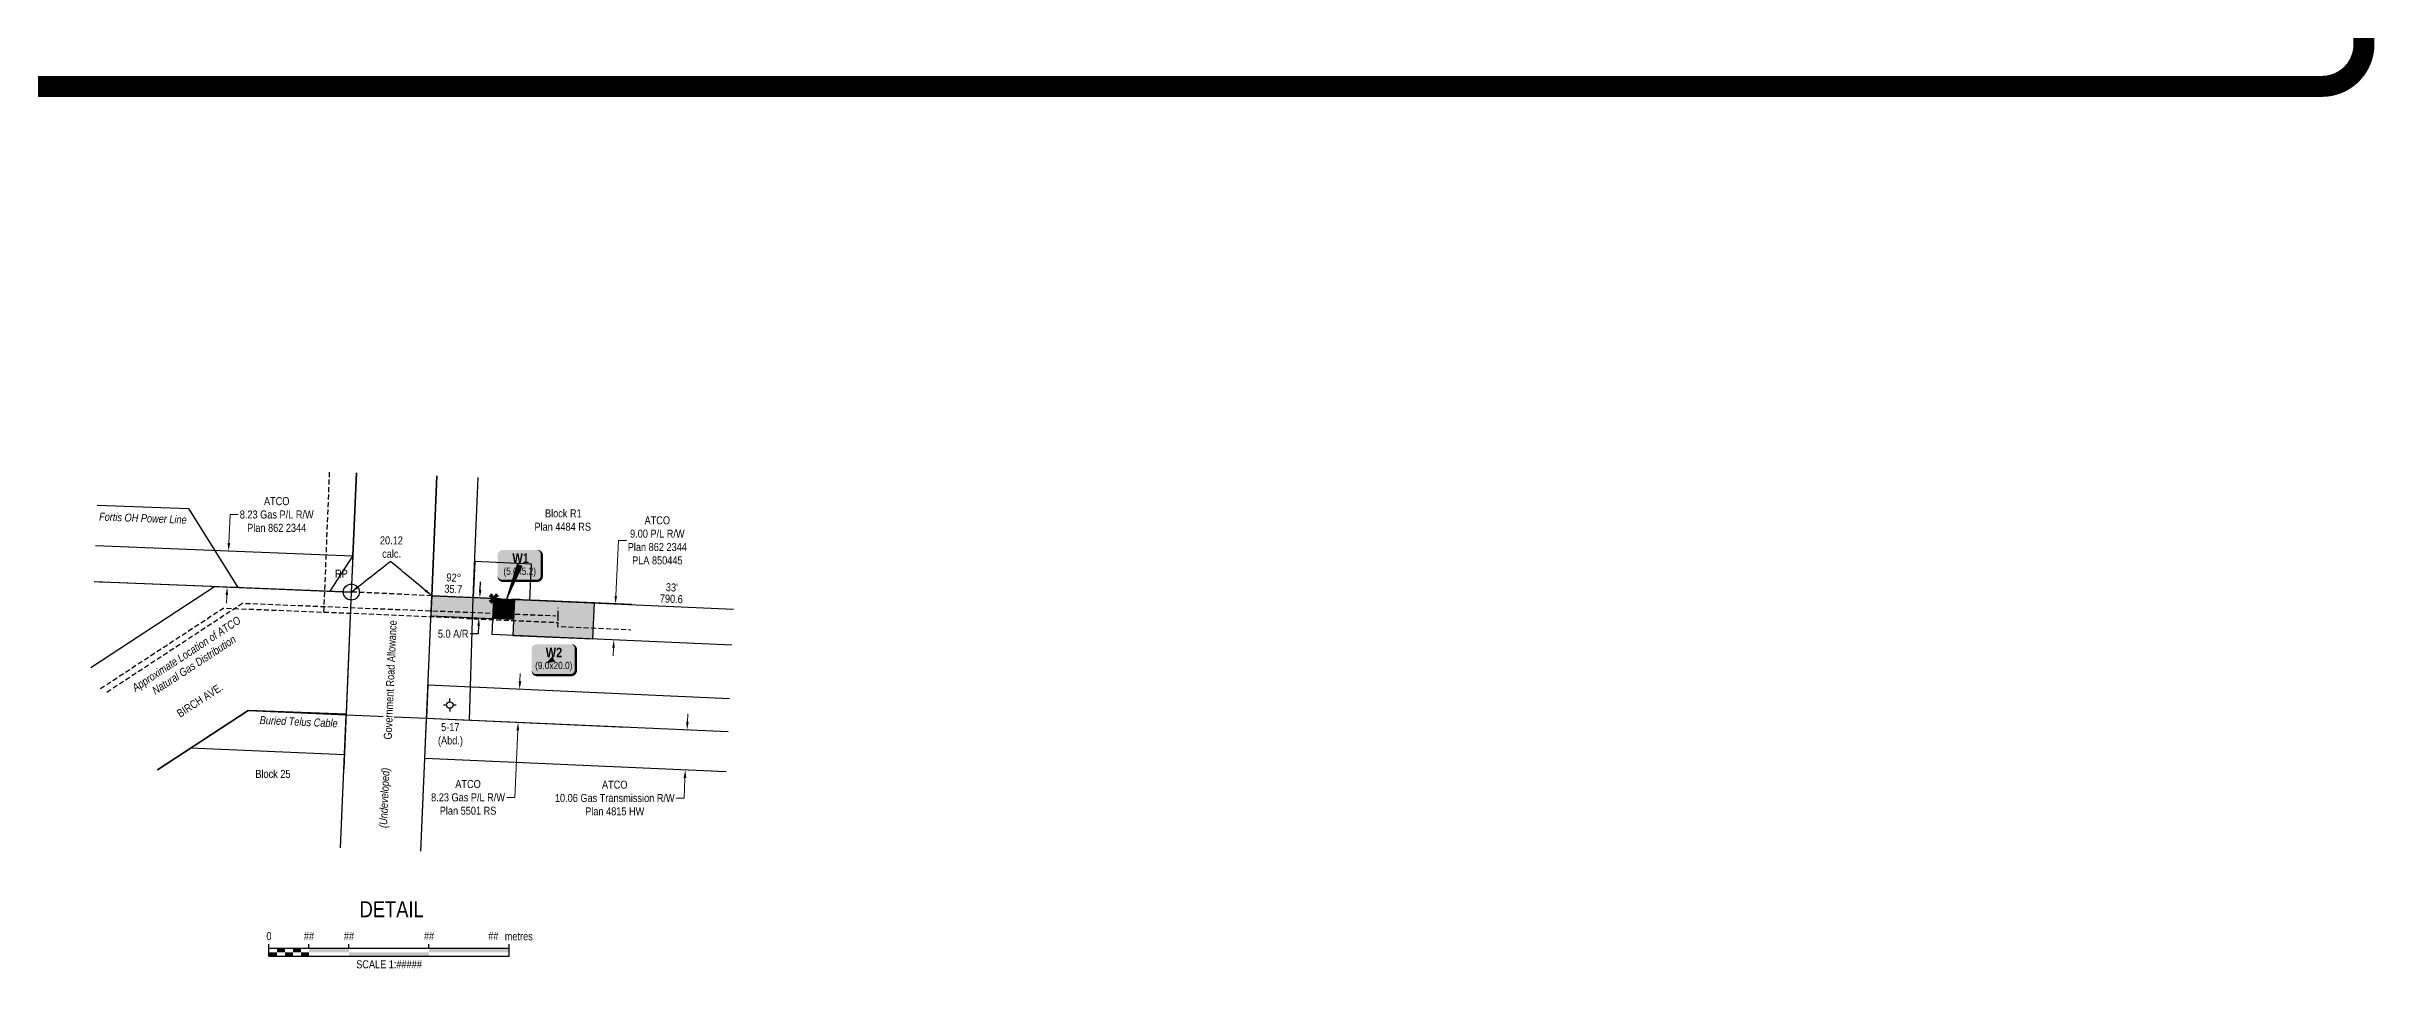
# Model space of a CAD drawing. Extents: x 311579 to 317106, y 5919880 to 5923476.
# Drawn here: x 314197 to 317106, y 5920080 to 5921232 of the extents above; entities that cross this region are included whole.
import ezdxf
from ezdxf.enums import TextEntityAlignment as Align

# ---------------------------------------------------------------- set-up
doc = ezdxf.new("R2010")
doc.units = 0
doc.header["$LTSCALE"] = 5
doc.header["$PDSIZE"] = 0.5
for name, pattern in [('foc-ACCESSROAD', [3.75, 2.5, -1.25]), ('foc-QUARTERLINE', [33, 25, -3, 2, -3]), ('foc-TRAV', [1.875, 1.25, -0.625]), ('UG_PIPE', [1.875, 1.25, -0.625])]:
    doc.linetypes.add(name, pattern=pattern)
for name, color, linetype in [('35', 37, 'Continuous'), ('AS-PIPE-UG', 44, 'UG_PIPE'), ('AS-PIPE-UG-T', 44, 'Continuous'), ('AS-POWER', 104, 'foc-POWER'), ('AS-POWER-T', 104, 'Continuous'), ('AS-TELEPHONE-T', 224, 'Continuous'), ('AS-TELUS', 224, 'foc-TEL'), ('C-AR', 13, 'foc-ACCESSROAD'), ('C-RW', 13, 'Continuous'), ('DETAIL-T', 7, 'Continuous'), ('F-WS-S', 190, 'Continuous'), ('L-2', 7, 'Continuous'), ('L-BD', 7, 'Continuous'), ('L-BD1', 253, 'Continuous'), ('L-MON', 1, 'Continuous'), ('L-ROAD-T', 7, 'Continuous'), ('L-SEC', 7, 'Continuous'), ('L-SECQ', 8, 'foc-QUARTERLINE'), ('L-TITLEDB', 4, 'Continuous'), ('L-TITLEDB-T', 4, 'Continuous'), ('P-PROPOSED', 10, 'Continuous'), ('P-PROPOSED-H', 21, 'Continuous'), ('P-TEMP-BLOCKS', 250, 'Continuous'), ('P-TRAV', 4, 'foc-TRAV'), ('P-TXT', 4, 'Continuous'), ('P-WORKAREA', 113, 'Continuous'), ('P-WORKAREA-H', 111, 'Continuous')]:
    doc.layers.add(name, color=color, linetype=linetype)
for name, color, linetype, lineweight in [('C-RW-T', 13, 'Continuous', 9), ('F-WS-T', 190, 'Continuous', 9), ('T-TEXT', 48, 'Continuous', 18)]:
    doc.layers.add(name, color=color, linetype=linetype, lineweight=lineweight)
doc.layers.add('DISCLAIMER', color=7, linetype='Continuous', plot=False)
doc.styles.add('80', font='ARIALN.TTF', dxfattribs={"height": 10})
doc.styles.add('80CG', font='ARIALN.TTF', dxfattribs={"height": 10})
doc.styles.add('80L', font='ARIALN.TTF', dxfattribs={"height": 10})
doc.styles.add('80LS', font='ARIALNI.TTF', dxfattribs={"height": 10})
doc.styles.add('BOLD', font='ARIALNB.TTF')
doc.styles.add('foc-LtypeFont', font='ARIALN.TTF', dxfattribs={"height": 7.35})
doc.styles.add('MtXpl_Arial_Narrow', font='ARIALNI.TTF')
doc.linetypes.add('foc-POWER', pattern='A,6,-1,["P",foc-LtypeFont,S=0.2,R=0,X=-0.625,Y=-0.75],-1.24,4', length=12.24)
doc.linetypes.add('foc-POWER-NOLINE', pattern='A,0,-4,["P",foc-LtypeFont,S=0.2,R=0,X=-0.625,Y=-0.75],-8.24', length=12.24)
doc.linetypes.add('foc-TEL', pattern='A,2,-1,["T",foc-LtypeFont,S=0.2,R=0,X=-0.425,Y=-0.75],-1.24,8', length=12.24)
doc.linetypes.add('foc-TEL-NOLINE', pattern='A,0,-2,["T",foc-LtypeFont,S=0.2,R=0,X=-0.425,Y=-0.75],-10.24', length=12.24)
doc.dimstyles.new('Compass 5 000', dxfattribs={"dimscale": 5, "dimtxt": 9, "dimasz": 2, "dimexe": 0.2, "dimexo": 0.0625, "dimgap": 0.5, "dimtad": 0, "dimtih": 1, "dimtoh": 1, "dimzin": 0, "dimdsep": 46, "dimtxsty": '80CG', "dimcen": 0.1, "dimse1": 1, "dimse2": 1, "dimclrd": 256, "dimclrt": 256, "dimaunit": 1, "dimadec": 4, "dimazin": 0, "dimtfac": 0.06, "dimtofl": 0, "dimtmove": 0, "dimatfit": 1, "dimfxl": 0.2, "dimtolj": 1, "dimtzin": 0, "dimlwd": -1, "dimarcsym": 0})

# ---------------------------------------------------------------- blocks, each defined once
blk = doc.blocks.new('*U383')
at = {"layer": '35', "color": 3}
blk.add_circle((0, 0), 10, dxfattribs=at)
at = {"layer": '35', "color": 3, "style": '80'}
blk.add_attdef('RP_001', (-20.4, 18), '', height=10, dxfattribs=at)
blk = doc.blocks.new('*D377')
at = {"layer": 'C-RW-T', "transparency": 16777216}
for p, q in [((314425.2, 5920611.5), (314426.7, 5920647.2)), ((314426.7, 5920647.2), (314436.7, 5920647.2)), ((314422.7, 5920546.5), (314422.3, 5920536.5))]:
    blk.add_line(p, q, dxfattribs=at)
for points in [[(314423.6, 5920611.6), (314426.9, 5920611.5), (314424.8, 5920601.5)], [(314421, 5920546.6), (314424.3, 5920546.5), (314423.1, 5920556.5)]]:
    blk.add_solid(points, dxfattribs=at)
at = {"layer": 'Defpoints', "color": 0, "transparency": 16777216}
for p in [(314424.8, 5920601.5), (314465.6, 5920599.9), (314463.8, 5920554.9)]:
    blk.add_point(p, dxfattribs=at)
at = {"layer": 'C-RW-T', "transparency": 16777216, "insert": (314485, 5920647.2), "char_height": 10, "attachment_point": 5, "style": '80CG'}
blk.add_mtext('\\A1;ATCO\\P8.23 Gas P/L R/W\\PPlan 862 2344', dxfattribs=at)
blk = doc.blocks.new('*D378')
at = {"layer": 'C-RW-T', "transparency": 16777216}
for p, q in [((314998.2, 5920388.4), (314998.7, 5920398.4)), ((314995.1, 5920318.2), (314994, 5920293.2)), ((314994, 5920293.2), (314984, 5920293.2))]:
    blk.add_line(p, q, dxfattribs=at)
for points in [[(314996.6, 5920388.5), (314999.9, 5920388.3), (314997.8, 5920378.4)], [(314993.4, 5920318.2), (314996.8, 5920318.1), (314995.6, 5920328.2)]]:
    blk.add_solid(points, dxfattribs=at)
at = {"layer": 'Defpoints', "color": 0, "transparency": 16777216}
for p in [(314757.2, 5920389.1), (314755, 5920338.8), (314995.6, 5920328.2)]:
    blk.add_point(p, dxfattribs=at)
at = {"layer": 'C-RW-T', "transparency": 16777216, "insert": (314907.4, 5920293.2), "char_height": 10, "attachment_point": 5, "style": '80CG'}
blk.add_mtext('\\A1;ATCO\\P10.06 Gas Transmission R/W\\PPlan 4815 HW', dxfattribs=at)
blk = doc.blocks.new('*D379')
at = {"layer": 'C-RW-T', "transparency": 16777216}
for p, q in [((314908.8, 5920545.6), (314911.9, 5920614.9)), ((314911.9, 5920614.9), (314921.9, 5920614.9)), ((314905.9, 5920480.7), (314905.4, 5920470.7))]:
    blk.add_line(p, q, dxfattribs=at)
for points in [[(314907.1, 5920545.7), (314910.4, 5920545.6), (314908.3, 5920535.6)], [(314904.2, 5920480.8), (314907.5, 5920480.6), (314906.3, 5920490.7)]]:
    blk.add_solid(points, dxfattribs=at)
at = {"layer": 'Defpoints', "color": 0, "transparency": 16777216}
for p in [(314906.3, 5920535.7), (314908.3, 5920535.6), (314904.3, 5920490.8)]:
    blk.add_point(p, dxfattribs=at)
at = {"layer": 'C-RW-T', "transparency": 16777216, "insert": (314960.6, 5920614.9), "char_height": 10, "attachment_point": 5, "style": '80CG'}
blk.add_mtext('\\A1;ATCO\\P9.00 P/L R/W\\PPlan 862 2344\\PPLA 850445', dxfattribs=at)
blk = doc.blocks.new('*D380')
at = {"layer": 'C-RW-T', "transparency": 16777216}
for p, q in [((314789, 5920438.9), (314789.4, 5920448.8)), ((314786.2, 5920377.8), (314782.5, 5920294)), ((314782.5, 5920294), (314772.5, 5920294))]:
    blk.add_line(p, q, dxfattribs=at)
for points in [[(314787.3, 5920438.9), (314790.6, 5920438.8), (314788.5, 5920428.9)], [(314784.6, 5920377.8), (314787.9, 5920377.7), (314786.7, 5920387.8)]]:
    blk.add_solid(points, dxfattribs=at)
at = {"layer": 'Defpoints', "color": 0, "transparency": 16777216}
for p in [(314900.8, 5920423.9), (314786.7, 5920387.8), (314899, 5920382.8)]:
    blk.add_point(p, dxfattribs=at)
at = {"layer": 'C-RW-T', "transparency": 16777216, "insert": (314724.1, 5920294), "char_height": 10, "attachment_point": 5, "style": '80CG'}
blk.add_mtext('\\A1;ATCO\\P8.23 Gas P/L R/W\\PPlan 5501 RS', dxfattribs=at)
blk = doc.blocks.new('*U314')
at = {"color": 0}
for p, q in [((-150, 0), (-150, 15)), ((-150, 10), (150.2, 10)), ((-150, 0), (150.2, 0)), ((-100, 10), (-100, 15)), ((-50, 10), (-50, 15)), ((50, 10), (50, 15)), ((150.2, 0), (150.2, 15))]:
    blk.add_line(p, q, dxfattribs=at)
for points in [[(-150, 5), (-140, 5), (-150, 0), (-140, 0)], [(-140, 10), (-130, 10), (-140, 5), (-130, 5)], [(-130, 5), (-120, 5), (-130, 0), (-120, 0)], [(-120, 10), (-110, 10), (-120, 5), (-110, 5)], [(-110, 5), (-100, 5), (-110, 0), (-100, 0)], [(-100, 10), (-50, 10), (-100, 5), (-50, 5)], [(-50, 5), (50, 5), (-50, 0), (50, 0)], [(50, 10), (150.2, 10), (50, 5), (150.2, 5)]]:
    blk.add_solid(points, dxfattribs=at)
at = {"color": 0, "style": '80'}
blk.add_text('metres', height=10, dxfattribs=at).set_placement((162.2, 20), align=Align.CENTER)
at = {"color": 0, "char_height": 10, "style": '80'}
for s, insert, attachment_point in [('0', (-150, 30.2), 2), ('##', (-100, 30.2), 2), ('##', (-50, 30.2), 2), ('##', (50, 30.2), 2), ('##', (136.7, 30.2), 3), ('SCALE 1:#####', (0.1, -5), 2)]:
    blk.add_mtext(s, dxfattribs=dict(at, insert=insert, attachment_point=attachment_point))
blk = doc.blocks.new('GABD')
for p, q in [((-0.81, 0), (-1.62, 0)), ((0, 0.81), (0, 1.62)), ((1.62, 0), (0.81, 0)), ((0, -0.81), (0, -1.62))]:
    blk.add_line(p, q)
blk.add_circle((0, 0), 0.8)
blk = doc.blocks.new('*U388')
h = blk.add_hatch(color=111)
edge = h.paths.add_edge_path()
edge.add_line((-21.5, -20), (21.5, -20))
edge.add_arc((21.5, -14), 6, 270, 360)
edge.add_line((27.5, -14), (27.5, 12.5))
edge.add_arc((21.5, 12.5), 6, 0, 90)
edge.add_line((21.5, 18.5), (-21.5, 18.5))
edge.add_arc((-21.5, 12.5), 6, 90, 180)
edge.add_line((-27.5, 12.5), (-27.5, -14))
edge.add_arc((-21.5, -14), 6, 180, 270)
at = {"color": 250, "flags": 128}
blk.add_lwpolyline([(-21.5, -20, 3, 3, 0), (21.5, -20, 3, 3, 0.414214), (27.5, -14, 3, 3, 0), (27.5, 12.5, 3, 0, 0.414214), (21.5, 18.5, 0, 0, 0), (-21.5, 18.5, 0, 0, 0.414214), (-27.5, 12.5, 0, 0, 0), (-27.5, -14, 0, 3, 0.414214)], format="xyseb", close=True, dxfattribs=at)
at = {"flags": 128}
blk.add_lwpolyline([(-9.6, -5.1, 0, 7.5, 0), (0, 0, 0, 0, 0)], format="xyseb", dxfattribs=at)
at = {"color": 250}
for tag, p, height, style in [('TEMP_AREA_W1_001', (-9.2, 2.2), 12, 'BOLD'), ('ENTER_TEXT_001', (-30.7, -12.5), 9, '80')]:
    blk.add_attdef(tag, p, '', height=height, dxfattribs=dict(at, style=style))
blk = doc.blocks.new('*U389')
h = blk.add_hatch(color=111)
edge = h.paths.add_edge_path()
edge.add_line((-21.5, -20), (21.5, -20))
edge.add_arc((21.5, -14), 6, 270, 360)
edge.add_line((27.5, -14), (27.5, 12.5))
edge.add_arc((21.5, 12.5), 6, 0, 90)
edge.add_line((21.5, 18.5), (-21.5, 18.5))
edge.add_arc((-21.5, 12.5), 6, 90, 180)
edge.add_line((-27.5, 12.5), (-27.5, -14))
edge.add_arc((-21.5, -14), 6, 180, 270)
at = {"color": 250, "flags": 128}
blk.add_lwpolyline([(-21.5, -20, 3, 3, 0), (21.5, -20, 3, 3, 0.414214), (27.5, -14, 3, 3, 0), (27.5, 12.5, 3, 0, 0.414214), (21.5, 18.5, 0, 0, 0), (-21.5, 18.5, 0, 0, 0.414214), (-27.5, 12.5, 0, 0, 0), (-27.5, -14, 0, 3, 0.414214)], format="xyseb", close=True, dxfattribs=at)
at = {"flags": 128}
blk.add_lwpolyline([(-20.6, -53.9, 0, 7.5, 0), (0, 0, 0, 0, 0)], format="xyseb", dxfattribs=at)
at = {"color": 250}
for tag, p, height, style in [('TEMP_AREA_W1_001', (-9.2, 2.2), 12, 'BOLD'), ('ENTER_TEXT_001', (-30.7, -12.5), 9, '80')]:
    blk.add_attdef(tag, p, '', height=height, dxfattribs=dict(at, style=style))
blk = doc.blocks.new('TEMP')
h = blk.add_hatch(color=255)
h.dxf.hatch_style = 1
h.paths.add_polyline_path([(0, 0.25), (-0.67, 1.15), (-0.67, 0.67), (-1.15, 0.67), (-0.25, 0), (-1.15, -0.67), (-0.67, -0.67), (-0.67, -1.15), (0, -0.25), (0.67, -1.15), (0.67, -0.67), (1.15, -0.67), (0.25, 0), (1.15, 0.67), (0.67, 0.67), (0.67, 1.15)])
h.paths.add_polyline_path([(0.57, 0.85), (0.57, 0.57), (0.85, 0.57), (0.08, 0), (0.85, -0.57), (0.57, -0.57), (0.57, -0.85), (0, -0.08), (-0.57, -0.85), (-0.57, -0.57), (-0.85, -0.57), (-0.08, 0), (-0.85, 0.57), (-0.57, 0.57), (-0.57, 0.85), (0, 0.08)], flags=16)
h = blk.add_hatch(color=1)
h.dxf.hatch_style = 1
h.paths.add_polyline_path([(0, 0.08), (-0.57, 0.85), (-0.57, 0.57), (-0.85, 0.57), (-0.08, 0), (-0.85, -0.57), (-0.57, -0.57), (-0.57, -0.85), (0, -0.08), (0.57, -0.85), (0.57, -0.57), (0.85, -0.57), (0.08, 0), (0.85, 0.57), (0.57, 0.57), (0.57, 0.85)])
at = {"color": 1}
for p, q in [((-0.08, 0), (0.08, 0)), ((0, 0.08), (0, -0.08))]:
    blk.add_line(p, q, dxfattribs=at)
at = {"color": 255, "flags": 128}
blk.add_lwpolyline([(-0.25, 0), (-1.15, 0.67), (-0.67, 0.67), (-0.67, 1.15), (0, 0.25), (0.67, 1.15), (0.67, 0.67), (1.15, 0.67), (0.25, 0), (1.15, -0.67), (0.67, -0.67), (0.67, -1.15), (0, -0.25), (-0.67, -1.15), (-0.67, -0.67), (-1.15, -0.67)], close=True, dxfattribs=at)
at = {"color": 1, "flags": 128}
blk.add_lwpolyline([(-0.08, 0), (-0.85, 0.57), (-0.57, 0.57), (-0.57, 0.85), (0, 0.08), (0.57, 0.85), (0.57, 0.57), (0.85, 0.57), (0.08, 0), (0.85, -0.57), (0.57, -0.57), (0.57, -0.85), (0, -0.08), (-0.57, -0.85), (-0.57, -0.57), (-0.85, -0.57)], close=True, dxfattribs=at)
blk = doc.blocks.new('*D399')
at = {"layer": 'Defpoints', "color": 0, "transparency": 16777216}
for p in [(314724, 5920543.9), (314722.8, 5920518.9), (314737.7, 5920518.2)]:
    blk.add_point(p, dxfattribs=at)
at = {"layer": 'P-TXT', "transparency": 16777216}
for p, q in [((314739.2, 5920553.2), (314739.7, 5920563.2)), ((314736.8, 5920498.3), (314726.8, 5920498.3)), ((314737.2, 5920508.2), (314736.8, 5920498.3))]:
    blk.add_line(p, q, dxfattribs=at)
for points in [[(314737.6, 5920553.3), (314740.9, 5920553.1), (314738.8, 5920543.2)], [(314735.6, 5920508.3), (314738.9, 5920508.2), (314737.7, 5920518.2)]]:
    blk.add_solid(points, dxfattribs=at)
at = {"layer": 'P-TXT', "transparency": 16777216, "insert": (314705.5, 5920498.3), "char_height": 10, "width": 190.746, "attachment_point": 5, "style": '80CG'}
blk.add_mtext('\\A1;5.0 A/R', dxfattribs=at)
blk = doc.blocks.new('Disclaimer_Legal')
at = {"layer": 'DISCLAIMER', "color": 254, "flags": 128}
blk.add_lwpolyline([(-3612.9, -1104.6, 37.5, 37.5, 0), (4096.1, -1104.6, 37.5, 37.5, 0.414214), (4171.1, -1029.6, 37.5, 37.5, 0), (4171.1, 2078.7, 37.5, 0, 0.414214), (4096.1, 2153.7, 0, 0, 0), (-3612.9, 2153.7, 0, 0, 0.414214), (-3687.9, 2078.7, 0, 0, 0), (-3687.9, -1029.6, 0, 37.5, 0.414214)], format="xyseb", close=True, dxfattribs=at)

msp = doc.modelspace()

# ---------------------------------------------------------------- hatches: boundary and pattern name
at = {"layer": 'P-PROPOSED-H'}
h = msp.add_hatch(color=256, dxfattribs=at)
h.dxf.hatch_style = 1
h.paths.add_polyline_path([(314677.662, 5920520.915), (314755.259, 5920517.451), (314756.374, 5920542.424), (314678.719, 5920545.891)])
at = {"layer": 'P-WORKAREA-H'}
h = msp.add_hatch(color=256, dxfattribs=at)
h.dxf.hatch_style = 1
h.paths.add_polyline_path([(314756.374, 5920542.424), (314782.107, 5920541.275), (314781.051, 5920516.299), (314755.259, 5920517.451)])
h = msp.add_hatch(color=256, dxfattribs=at)
h.dxf.hatch_style = 1
h.paths.add_polyline_path([(314881.999, 5920536.805), (314782.107, 5920541.275), (314780.206, 5920496.319), (314880.098, 5920491.849)])

# ---------------------------------------------------------------- linework, layer by layer
at = {"layer": 'AS-PIPE-UG'}
msp.add_line((314544.097, 5920525.353), (314551.076, 5920700.667), dxfattribs=at)
at = {"layer": 'AS-PIPE-UG', "flags": 128}
for points in [[(314264.731, 5920429.801), (314418.279, 5920530.36), (314544.097, 5920525.353), (314580.016, 5920523.923), (314836.153, 5920512.499)], [(314272.701, 5920425.473), (314442.142, 5920536.438), (314833.607, 5920520.847)], [(314836.483, 5920520.733), (314836.513, 5920521.483), (314836.782, 5920528.274), (314836.876, 5920530.624), (314836.881, 5920530.774)], [(314836.153, 5920512.499), (314835.952, 5920507.517), (314927.406, 5920503.434)], [(314836.483, 5920520.733), (314836.259, 5920515.162), (314836.153, 5920512.499)]]:
    msp.add_lwpolyline(points, dxfattribs=at)
at = {"layer": 'AS-POWER', "linetype": 'foc-POWER-NOLINE'}
msp.add_lwpolyline([(314252.69, 5920456.029), (314407.164, 5920557.194), (314551.815, 5920551.429), (314580.179, 5920595.344), (314584.678, 5920699.329)], dxfattribs=at)
at = {"layer": 'AS-POWER', "flags": 128}
msp.add_lwpolyline([(314260.764, 5920658.822), (314374.836, 5920654.617), (314436.233, 5920556.035)], dxfattribs=at)
at = {"layer": 'AS-TELUS', "linetype": 'foc-TEL-NOLINE'}
for p, q in [((314730.469, 5920543.584), (314736.944, 5920693.268)), ((314336.178, 5920328.546), (314449.344, 5920402.659)), ((314449.344, 5920402.659), (314571.764, 5920397.294))]:
    msp.add_line(p, q, dxfattribs=at)
at = {"layer": 'AS-TELUS', "linetype": 'foc-TEL'}
msp.add_lwpolyline([(314571.764, 5920397.294), (314672.239, 5920392.839), (314726.014, 5920390.453), (314730.469, 5920543.584)], dxfattribs=at)
at = {"layer": 'C-RW', "flags": 128}
for points in [[(314580.179, 5920595.344), (314578.239, 5920550.376), (314256.956, 5920563.168)], [(314580.179, 5920595.344), (314258.746, 5920608.141)], [(314801.329, 5920540.419), (314803.339, 5920585.374), (314732.414, 5920588.544), (314730.469, 5920543.584), (314801.329, 5920540.419)], [(315050.828, 5920417.229), (314673.974, 5920433.944), (314672.239, 5920392.839), (314922.009, 5920381.76)], [(315046.777, 5920325.887), (314670.114, 5920342.594), (314672.239, 5920392.839), (315049.005, 5920376.127)], [(314569.639, 5920347.049), (314377.304, 5920355.484)]]:
    msp.add_lwpolyline(points, dxfattribs=at)
at = {"layer": 'C-RW'}
msp.add_lwpolyline([(315053.794, 5920484.105), (314754.367, 5920497.473), (314756.373, 5920542.418), (315055.787, 5920529.039)], dxfattribs=at)
at = {"layer": 'L-SEC', "flags": 128}
for points in [[(314584.685, 5920699.329), (314578.239, 5920550.376), (314568.901, 5920329.53)], [(314665.232, 5920226.947), (314678.719, 5920545.891), (314685.184, 5920695.328)]]:
    msp.add_lwpolyline(points, dxfattribs=at)
at = {"layer": 'L-SECQ', "flags": 128}
for points in [[(314578.239, 5920550.376), (314256.952, 5920563.082)], [(314928.794, 5920534.726), (314678.719, 5920545.891)]]:
    msp.add_lwpolyline(points, dxfattribs=at)
at = {"layer": 'L-TITLEDB', "flags": 128}
for points in [[(314584.678, 5920699.329), (314580.179, 5920595.344)], [(314685.183, 5920695.328), (314678.719, 5920545.891), (314730.469, 5920543.584), (314736.944, 5920693.268)], [(314252.69, 5920456.029), (314407.164, 5920557.194), (314578.239, 5920550.376), (314571.794, 5920398.129), (314449.344, 5920402.659), (314336.178, 5920328.546)], [(314564.74, 5920231.196), (314571.764, 5920397.294)]]:
    msp.add_lwpolyline(points, dxfattribs=at)
at = {"layer": 'P-PROPOSED'}
msp.add_lwpolyline([(314677.662, 5920520.915), (314755.259, 5920517.451), (314756.374, 5920542.424), (314678.719, 5920545.891)], close=True, dxfattribs=at)
at = {"layer": 'P-TRAV', "flags": 128}
msp.add_lwpolyline([(314678.719, 5920545.891), (314578.239, 5920550.374)], dxfattribs=at)
at = {"layer": 'P-WORKAREA'}
for points in [[(314756.374, 5920542.424), (314782.107, 5920541.275), (314781.051, 5920516.299), (314755.259, 5920517.451)], [(314881.999, 5920536.805), (314782.107, 5920541.275), (314780.206, 5920496.319), (314880.098, 5920491.849)]]:
    msp.add_lwpolyline(points, close=True, dxfattribs=at)

# ---------------------------------------------------------------- block references
at = {"layer": '35', "xscale": 0.999919, "yscale": 0.999919, "zscale": 0.999919}
msp.add_blockref('*U383', (314578.239, 5920550.374), dxfattribs=at).add_auto_attribs({'RP_001': 'RP'})
at = {"layer": 'C-AR', "xscale": 0.7, "yscale": 0.7, "zscale": 0.7}
msp.add_blockref('Disclaimer_Legal', (314173.382, 5921955.049), dxfattribs=at)
at = {"layer": 'F-WS-S', "color": 6, "xscale": 4.99959499999999, "yscale": 4.99959499999999, "zscale": 4.99959499999999}
msp.add_blockref('GABD', (314701.331, 5920409.304), dxfattribs=at)
at = {"layer": 'L-2', "xscale": 0.999919, "yscale": 0.999919, "zscale": 0.999919}
msp.add_blockref('*U314', (314625.306, 5920095.6), dxfattribs=at)
at = {"layer": 'L-MON', "xscale": 4.99959499999999, "yscale": 4.99959499999999, "zscale": 4.99959499999999}
msp.add_blockref('TEMP', (314756.374, 5920542.424), dxfattribs=at)
at = {"layer": 'P-TEMP-BLOCKS'}
ref = msp.add_blockref('*U389', (314788.701, 5920584.434), dxfattribs=dict(at, xscale=0.999919, yscale=0.999919, zscale=0.999919))
ref.add_attrib('TEMP_AREA_W1_001', 'W1', (314779.489, 5920586.678), dxfattribs={"layer": '0', "color": 250, "height": 11.999, "style": 'BOLD'})
ref.add_attrib('ENTER_TEXT_001', '(5.0x5.2)', (314768.361, 5920571.965), dxfattribs={"layer": '0', "color": 250, "height": 8.9993, "style": '80'})
ref = msp.add_blockref('*U388', (314831.194, 5920466.707), dxfattribs=dict(at, xscale=0.999919, yscale=0.999919, zscale=0.999919))
ref.add_attrib('TEMP_AREA_W1_001', 'W2', (314821.208, 5920468.951), dxfattribs={"layer": '0', "color": 250, "height": 11.999, "style": 'BOLD'})
ref.add_attrib('ENTER_TEXT_001', '(9.0x20.0)', (314807.987, 5920454.238), dxfattribs={"layer": '0', "color": 250, "height": 8.9993, "style": '80'})

# ---------------------------------------------------------------- texts
at = {"layer": 'AS-PIPE-UG-T', "insert": (314303.045, 5920433.971), "char_height": 9.99919, "width": 158.58647, "attachment_point": 1, "rotation": 33.220276, "style": '80L'}
msp.add_mtext('\\pi0.05;{\\fArial Narrow|b0|i1|c0|p34;Approximate Location of ATCO\\P\\pi18.90931;Natural Gas Distribution}', dxfattribs=at)
at = {"layer": 'AS-POWER-T', "insert": (314262.968, 5920649.748), "char_height": 9.99919, "width": 109.3067, "attachment_point": 1, "rotation": 357.888792, "style": '80L'}
msp.add_mtext('\\pi0.32624;{\\fArial Narrow|b0|i1|c0|p34;Fortis OH Power Line}', dxfattribs=at)
at = {"layer": 'DETAIL-T', "color": 3, "insert": (314460.864, 5920164.339), "char_height": 19.99838, "width": 333.03181, "attachment_point": 1, "style": '80CG'}
msp.add_mtext('\\pi127.70595;DETAIL', dxfattribs=at)
at = {"layer": 'F-WS-T', "insert": (314686.103, 5920386.795), "char_height": 9.99919, "width": 30.59548, "attachment_point": 1, "style": '80L'}
msp.add_mtext('\\pi4.33682;5-17\\P\\pi0.39444;(Abd.)', dxfattribs=at)
at = {"layer": 'L-BD', "insert": (314613.794, 5920619.924), "char_height": 9.99919, "width": 28.16047, "attachment_point": 1, "style": '80L'}
msp.add_mtext('\\pi0.21028;20.12 \\P\\pi3.0136;calc.', dxfattribs=at)
at = {"layer": 'L-BD1', "style": '80L'}
for s, rotation, p in [('35.7', 357.4447, (314705.677, 5920554.198)), ('92°', 357.4447, (314706.313, 5920568.432)), ("33'", 357.4438, (314978.747, 5920556.253)), ('790.6', 357.4438, (314978.112, 5920542.019))]:
    msp.add_text(s, height=9.9992, rotation=rotation, dxfattribs=at).set_placement(p, align=Align.MIDDLE)
at = {"layer": 'L-TITLEDB-T', "char_height": 9.99919, "attachment_point": 1, "style": '80L'}
for s, insert, width in [('\\pi21.84159;Block R1\\P\\pi8.67076;Plan 4484 RS', (314798.37, 5920653.657), 86.55147), ('\\pi0.47288;Block 25', (314457.877, 5920328.296), 43.56168)]:
    msp.add_mtext(s, dxfattribs=dict(at, insert=insert, width=width))
at = {"layer": 'T-TEXT', "style": '80LS'}
msp.add_text('(Undeveloped)', height=9.99919, rotation=87.57881, dxfattribs=at).set_placement((314619.402, 5920293.441), align=Align.MIDDLE_CENTER)

# ---------------------------------------------------------------- dimensions: what is measured, and where the dimension line sits
at = {"layer": 'C-RW-T', "color": 6}
for base, p1, p2, angle, text, picture, middle in [((314424.843, 5920601.528), (314463.808, 5920554.901), (314465.6, 5920599.905), 87.720098, 'ATCO\\P8.23 Gas P/L R/W\\PPlan 862 2344', '*D377', (314485.049, 5920647.234)), ((314908.333, 5920535.64), (314904.259, 5920490.781), (314906.266, 5920535.732), 87.443816, 'ATCO\\P9.00 P/L R/W\\PPlan 862 2344\\PPLA 850445', '*D379', (314960.595, 5920614.888)), ((314786.687, 5920387.762), (314900.805, 5920423.883), (314898.982, 5920382.782), 267.460374, 'ATCO\\P8.23 Gas P/L R/W\\PPlan 5501 RS', '*D380', (314724.143, 5920294.026)), ((314995.554, 5920328.159), (314757.244, 5920389.068), (314755.016, 5920338.828), 267.460405, 'ATCO\\P10.06 Gas Transmission R/W\\PPlan 4815 HW', '*D378', (314907.354, 5920293.151))]:
    dim = msp.add_linear_dim(base=base, p1=p1, p2=p2, angle=angle, text=text, dimstyle='Compass 5 000', dxfattribs=at)
    dim.commit()
    dim.dimension.update_dxf_attribs({"geometry": picture, "text_midpoint": middle, "dimtype": 161})

# ---------------------------------------------------------------- leaders
at = {"layer": 'L-BD', "path_type": 1}
for points in [[(314578.239, 5920550.374), (314627.008, 5920588.757)], [(314678.719, 5920545.891), (314627.008, 5920588.757)]]:
    msp.add_leader(points, dimstyle='Compass 5 000', override={"dimgap": 0.5, "dimtad": 0}, dxfattribs=at)

# ---------------------------------------------------------------- next in the draw order: texts
at = {"layer": 'AS-TELEPHONE-T', "insert": (314464.053, 5920395.635), "char_height": 9.99919, "width": 97.22719, "attachment_point": 1, "rotation": 357.490645, "style": 'MtXpl_Arial_Narrow', "bg_fill": 3, "box_fill_scale": 1.15, "bg_fill_color": 256, "bg_fill_true_color": 256, "bg_fill_transparency": 0}
msp.add_mtext('Buried Telus Cable', dxfattribs=at)
at = {"layer": 'L-ROAD-T', "insert": (314621.82, 5920440.918), "char_height": 9.99919, "width": 150.61481, "attachment_point": 2, "rotation": 87.57876, "style": '80L', "bg_fill": 3, "box_fill_scale": 1.15, "bg_fill_color": 256, "bg_fill_true_color": 256, "bg_fill_transparency": 0}
msp.add_mtext('Government Road Allowance', dxfattribs=at)
at = {"layer": 'L-TITLEDB-T', "insert": (314358.936, 5920401.696), "char_height": 9.9992, "width": 74.76968, "attachment_point": 1, "rotation": 33.221817, "style": '80L', "bg_fill": 3, "box_fill_scale": 1.15, "bg_fill_color": 256, "bg_fill_true_color": 256, "bg_fill_transparency": 0}
msp.add_mtext('BIRCH AVE.', dxfattribs=at)

# ---------------------------------------------------------------- next in the draw order: dimensions: what is measured, and where the dimension line sits
at = {"layer": 'P-TXT'}
dim = msp.add_linear_dim(base=(314737.672, 5920518.236), p1=(314723.961, 5920543.874), p2=(314722.846, 5920518.898), angle=267.443816, text='5.0 A/R', dimstyle='Compass 5 000', dxfattribs=at)
dim.commit()
dim.dimension.update_dxf_attribs({"geometry": '*D399', "text_midpoint": (314705.484, 5920498.256), "dimtype": 161})

doc.saveas('drawing.dxf')
